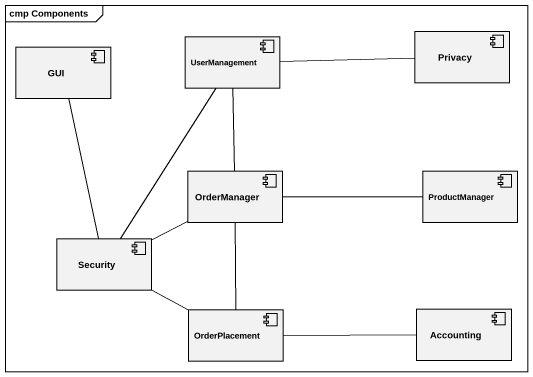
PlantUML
@startuml
mainframe cmp Components
component GUI
component UserManagement
component Privacy
component OrderManager
component ProductManager
component Security
component OrderPlacement
component Accounting
GUI -- Security
UserManagement -- OrderManager
UserManagement -- Security
Privacy -left- UserManagement
OrderManager -right- ProductManager
Security -right- OrderManager
Security -right- OrderPlacement
OrderPlacement -up- OrderManager
OrderPlacement -right- Accounting
@enduml
